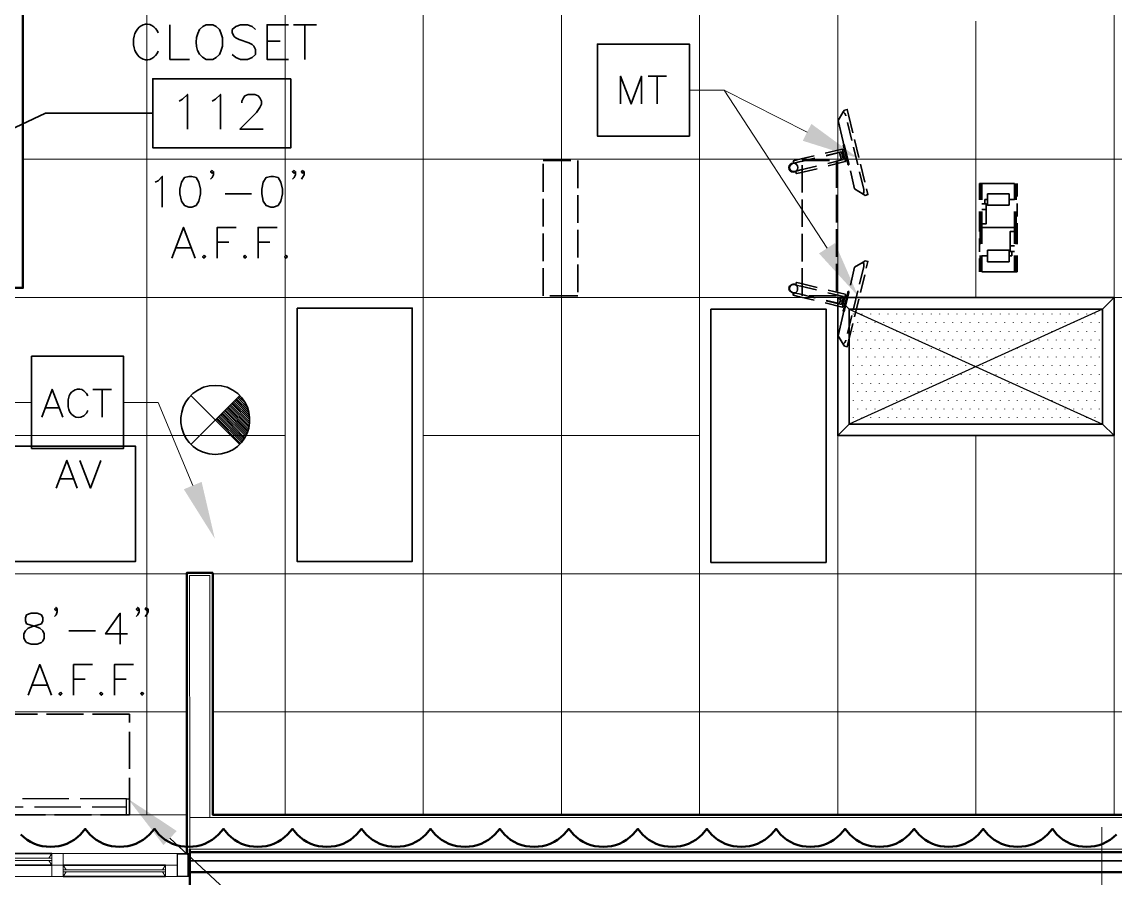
# Model space of a CAD drawing. Header units: inches. Extents: x 5 to 516, y -193 to 129.
# Drawn here: x 347.3 to 363.12, y 36.79 to 49.18 of the extents above; entities that cross this region are included whole.
import ezdxf

# ---------------------------------------------------------------- set-up
doc = ezdxf.new("R2010")
doc.units = ezdxf.units.IN
doc.header["$MEASUREMENT"] = 0
doc.linetypes.add('PDF_IMPORT', pattern=[1, 0.8, -0.2])
doc.layers.add('PDF9_Geometry', color=7, linetype='Continuous')
doc.layers.add('PDF9_Solid Fills', color=7, linetype='Continuous')

msp = doc.modelspace()

# ---------------------------------------------------------------- linework, layer by layer
at = {"layer": 'PDF9_Geometry', "lineweight": 15}
for points in [[(349.1072956, 55.7072301), (349.1072956, 37.7072311)], [(351.1072955, 55.7072301), (351.1072955, 37.7072311)], [(353.1072954, 55.7072301), (353.1072954, 37.7072311)], [(355.1072953, 55.7072301), (355.1072953, 40.4450092)], [(357.1072952, 55.7072301), (357.1072952, 37.7072311)], [(359.1072951, 55.7072301), (359.1072951, 37.7072311)], [(363.1072949, 54.8761122), (363.1072949, 37.7072243)], [(361.107295, 49.1961175), (361.107295, 45.1961178)], [(358.6628507, 47.5872219), (357.4628507, 48.1961107), (356.9606285, 48.1961107)], [(358.9517413, 45.907227), (357.4628525, 48.1961158), (356.9606304, 48.1961158)], [(347.3117409, 47.1961177), (417.2095145, 47.1961177)], [(331.2272963, 45.1961178), (422.6050672, 45.1961178)], [(346.1339614, 44.4672224), (346.9339613, 43.6761113), (347.4361835, 43.6761113)], [(349.7695135, 42.4716713), (349.2672913, 43.6761157), (348.7695135, 43.6761157)], [(351.1072955, 43.1961179), (343.107296, 43.1961179)], [(351.1072955, 43.1516752), (351.1072955, 43.1561197)], [(353.1072954, 43.1961179), (357.1072952, 43.1961179)], [(361.107295, 43.1961179), (361.107295, 37.7072294)], [(343.9339651, 41.196118), (349.6850758, 41.196118)], [(350.0584042, 41.196118), (424.1872882, 41.196118)], [(355.1072953, 40.4450058), (355.1072953, 37.7072283)], [(343.9339651, 39.1961136), (349.6850758, 39.1961136)], [(350.0584042, 39.1961136), (377.565069, 39.1961136)], [(345.7695227, 37.7072266), (349.6850782, 37.7072266)], [(362.9295153, 37.529447), (362.9295153, 31.053892)], [(349.440629, 37.369449), (350.8806289, 36.0316714), (352.8895177, 36.0316714)], [(346.0806324, 36.9783379), (346.0806324, 37.1472268), (345.916188, 37.1472268), (345.916188, 36.8138935), (347.7295212, 36.8138935)], [(347.7295197, 37.0761141), (346.0806309, 37.0761141)], [(347.7295197, 37.0450042), (346.0806309, 37.0450042)], [(347.7295197, 37.1472268), (347.6850753, 37.0761157)], [(347.6850753, 37.0450024), (347.7295197, 36.9783357), (347.8939642, 36.9783357), (347.9384086, 36.9116691)], [(347.9384086, 36.8805601), (347.8939642, 36.8138935), (347.7295197, 36.8138935), (347.7295197, 37.1472268), (347.8939642, 37.1472268)], [(347.893962, 36.8138935), (347.893962, 37.1472268), (349.5428508, 37.1472268)], [(349.707296, 36.8138935), (349.5428515, 36.8138935), (349.5428515, 37.1472268), (349.707296, 37.1472268)], [(349.5472913, 37.1383383), (349.5472913, 36.8183383)], [(349.6984053, 36.8183383), (349.6984053, 37.1383383), (349.5472942, 37.1383383)], [(349.7072938, 37.1472268), (349.7072938, 36.8138935), (349.7117382, 36.8183379), (349.7206271, 36.8183379), (349.729516, 36.8138935)], [(349.729516, 36.8538953), (349.7072938, 37.1027842), (349.729516, 37.1027842)], [(349.7295196, 36.8138935), (349.7295196, 37.1472268), (349.7206307, 37.1383379), (349.7117419, 37.1383379), (349.7072974, 37.1472268)], [(349.7295196, 37.1383383), (349.7206307, 37.1294494), (349.7117419, 37.1294494), (349.7072974, 37.1383383)], [(349.7295196, 37.1294497), (349.7206307, 37.1205608), (349.7117419, 37.1205608), (349.7072974, 37.1294497)], [(349.7295196, 37.1205612), (349.7206307, 37.1161168), (349.7117419, 37.1161168), (349.7072974, 37.1205612)], [(349.7295196, 37.1027842), (349.7072974, 36.8538953)], [(347.893962, 36.9116718), (349.3739619, 36.9116718)], [(347.893962, 36.8805619), (349.3739619, 36.8805619)], [(349.3339576, 36.9116718), (349.3739576, 36.9783385), (349.5428465, 36.9783385)], [(349.5428494, 36.8138935), (349.3739605, 36.8138935), (349.3339605, 36.8805601)], [(349.3739605, 36.9783357), (349.3739605, 36.8138913)], [(349.6984053, 36.8183377), (349.5472942, 36.8183377)], [(349.7072938, 36.8538918), (349.729516, 36.8538918)], [(349.7072938, 36.8361148), (349.7117382, 36.8450037), (349.7206271, 36.8450037), (349.729516, 36.8361148)], [(349.7072938, 36.8272263), (349.7117382, 36.8361152), (349.7206271, 36.8361152), (349.729516, 36.8272263)], [(349.7072938, 36.822782), (349.7117382, 36.8272264), (349.7206271, 36.8272264), (349.729516, 36.822782)]]:
    msp.add_lwpolyline(points, dxfattribs=at)
at = {"layer": 'PDF9_Geometry', "lineweight": 50}
for points in [[(346.6939632, 45.3338945), (347.3117409, 45.3338945), (347.3117409, 50.8761164)], [(350.0584013, 41.2094463), (349.685068, 41.2094463), (349.685068, 37.1472243)], [(365.102846, 37.7072266), (350.0584019, 37.7072266), (350.0584019, 41.2094485)], [(348.1428515, 37.4227829), (348.2139626, 37.5027829), (348.2806293, 37.4227829)], [(349.1428514, 37.4227829), (349.2139625, 37.5027829), (349.2806292, 37.4227829)], [(350.1428513, 37.4227829), (350.2139625, 37.5027829), (350.2806292, 37.4227829)], [(351.1428513, 37.4227829), (351.2139624, 37.5027829), (351.2806297, 37.4227829)], [(352.1428518, 37.4227829), (352.2139623, 37.5027829), (352.2806297, 37.4227829)], [(353.1428518, 37.4227829), (353.2139623, 37.5027829), (353.2806296, 37.4227829)], [(354.1428517, 37.4227829), (354.2139622, 37.5027829), (354.2806296, 37.4227829)], [(355.1428517, 37.4227829), (355.2139622, 37.5027829), (355.2806295, 37.4227829)], [(356.1428516, 37.4227829), (356.2139621, 37.5027829), (356.2806295, 37.4227829)], [(357.1428516, 37.4227829), (357.2139621, 37.5027829), (357.2806294, 37.4227829)], [(358.1428515, 37.4227829), (358.213962, 37.5027829), (358.2806293, 37.4227829)], [(359.1428514, 37.4227829), (359.213962, 37.5027829), (359.2806293, 37.4227829)], [(360.1428514, 37.4227829), (360.2139619, 37.5027829), (360.2806292, 37.4227829)], [(361.1428513, 37.4227829), (361.2139619, 37.5027829), (361.280628, 37.4227829)], [(362.1428513, 37.4227829), (362.2139618, 37.5027829), (362.2806279, 37.4227829)], [(349.7295196, 37.2094465), (349.7295196, 36.5427798), (388.0628509, 36.5427798), (388.0628509, 37.2094465), (388.0628509, 37.165002)], [(349.7295196, 37.1650038), (388.0628509, 37.1650038)], [(349.7295196, 36.8761132), (388.0628509, 36.8761132)]]:
    msp.add_lwpolyline(points, dxfattribs=at)
at = {"layer": 'PDF9_Geometry', "lineweight": 35}
for points in [[(349.440629, 49.1427773), (349.440629, 48.6405552), (349.7250734, 48.6405552)], [(349.9650701, 48.6405552), (350.0584034, 48.6405552), (350.1072923, 48.6672218), (350.1561812, 48.7116663), (350.1784034, 48.7605551), (350.2006257, 48.8316663), (350.2006257, 48.9516662), (350.1784034, 49.0227774), (350.1561812, 49.0716662), (350.1072923, 49.1161107), (350.0584034, 49.1427773), (349.9650701, 49.1427773), (349.9161812, 49.1161107), (349.8672923, 49.0716662)], [(350.6761884, 49.0716691), (350.631744, 49.1161136), (350.5606329, 49.1427802), (350.4628551, 49.1427802), (350.391744, 49.1161136), (350.3428551, 49.0716691), (350.3428551, 49.0227802), (350.3695218, 48.9738914), (350.391744, 48.9516691), (350.4406329, 48.9294469), (350.5828551, 48.880558), (350.631744, 48.8583358), (350.6539662, 48.8316691), (350.6761884, 48.7827803), (350.6761884, 48.7116692), (350.631744, 48.6672247), (350.5606329, 48.640558), (350.4628551, 48.640558), (350.391744, 48.6672247), (350.3428551, 48.7116692)], [(351.1561815, 48.640562), (350.8450704, 48.640562), (350.8450704, 49.1427842), (351.1561815, 49.1427842)], [(351.2272952, 49.1427773), (351.5606285, 49.1427773)], [(351.3917374, 49.1427773), (351.3917374, 48.6405552)], [(350.8450704, 48.9027781), (351.0361815, 48.9027781)], [(355.96063, 47.9961122), (355.96063, 48.3961122), (356.1161856, 47.9961122), (356.2672967, 48.3961122), (356.2672967, 47.9961122)], [(356.3606318, 48.396114), (356.6272985, 48.396114)], [(356.4939597, 48.396114), (356.4939597, 47.996114)], [(349.5739569, 48.0361151), (349.6228457, 48.0627817), (349.6939568, 48.1338929), (349.6939568, 47.6316707)], [(350.0495156, 48.0361151), (350.0984045, 48.0627817), (350.1695156, 48.1338929), (350.1695156, 47.6316707)], [(350.4806227, 48.0138892), (350.4806227, 48.0361115), (350.502845, 48.0850003), (350.5250672, 48.111667), (350.5739561, 48.1338892), (350.6672894, 48.1338892), (350.7161783, 48.111667), (350.742845, 48.0850003), (350.7650672, 48.0361115), (350.7650672, 47.991667), (350.742845, 47.9427781), (350.6939561, 47.871667), (350.4539561, 47.631667), (350.7872894, 47.631667)], [(349.1917412, 47.8627843), (347.6361857, 47.8627843), (345.5472968, 46.8761177)], [(359.2050682, 47.907224), (359.1872904, 47.8805574), (359.1117348, 47.7561129), (359.1872904, 47.4494463), (359.2495126, 47.1872241)], [(359.2228459, 47.8272211), (359.2095126, 47.8583322), (359.1872904, 47.8805545)], [(359.2628488, 47.8361187), (359.245071, 47.9161187), (359.2050711, 47.9072298)], [(359.1695148, 47.3427829), (358.9250703, 47.2850051)], [(359.1739636, 47.3427829), (359.1695191, 47.3427829)], [(359.2139574, 47.1605545), (359.2184019, 47.1605545), (359.2184019, 47.164999), (359.1739574, 47.3427767)], [(359.2050689, 47.3338943), (359.1784022, 47.3250055)], [(359.1917406, 47.4050026), (359.1872962, 47.4005581), (359.1917406, 47.3872248), (359.2539628, 47.129447)], [(359.1961804, 47.4050026), (359.1917359, 47.4050026)], [(359.2050689, 47.3872255), (359.2006244, 47.4005588), (359.2006244, 47.4050033), (359.19618, 47.4050033)], [(359.2672976, 47.1338889), (359.2050754, 47.3872222)], [(358.4628453, 47.1694521), (358.4717341, 47.138341)], [(358.4628496, 47.1694474), (358.467294, 47.1738918), (358.5161829, 47.1872252)], [(358.7650732, 47.245), (358.5161844, 47.1872223)], [(358.5472908, 47.1561148), (358.7739574, 47.2094481)], [(358.7739618, 47.2094459), (358.5828507, 47.1650015)], [(358.938404, 47.2494488), (359.1606262, 47.3027821)], [(359.1606273, 47.1872248), (359.1339607, 47.2938915), (358.9384051, 47.2450026)], [(359.1917406, 47.1916689), (358.965074, 47.1338911)], [(359.1561865, 47.1827803), (359.1606309, 47.1872248)], [(359.1606262, 47.30278), (359.1917374, 47.1916689)], [(359.240623, 47.1872291), (359.2139563, 47.1783402)], [(350.0717415, 47.0138893), (350.0495193, 46.9916671), (350.027297, 47.0138893), (350.0495193, 47.0316671), (350.0717415, 47.0138893), (350.0717415, 46.9694449), (350.0495193, 46.9294449), (350.027297, 46.9072226)], [(351.2584005, 47.0138893), (351.2361783, 46.9916671), (351.213956, 47.0138893), (351.2361783, 47.0316671), (351.2584005, 47.0138893), (351.2584005, 46.9694449), (351.2361783, 46.9294449), (351.213956, 46.9072226)], [(351.3828489, 47.0138893), (351.3606267, 46.9916671), (351.3428489, 47.0138893), (351.3606267, 47.0316671), (351.3828489, 47.0138893), (351.3828489, 46.9694449), (351.3606267, 46.9294449), (351.3428489, 46.9072226)], [(358.4539658, 47.1338889), (358.4272991, 47.1161112), (358.4095213, 47.0894445), (358.4095213, 47.0627778), (358.4228547, 47.0361112), (358.4495213, 47.0183334), (358.4806324, 47.0183334), (358.5206324, 47.0272223)], [(358.4761873, 47.1383377), (358.4717428, 47.1383377), (358.4495206, 47.1338933)], [(358.5472929, 47.1561108), (358.4939596, 47.1427775), (358.4539596, 47.1338886)], [(358.4806223, 47.0138893), (358.4984001, 47.0227782)], [(358.5028481, 47.0227778), (358.4984037, 47.0227778), (358.4984037, 47.0183334)], [(358.4984084, 47.0183381), (358.5072973, 46.9916714)], [(358.5117392, 46.9872277), (358.5606281, 47.000561), (358.809517, 47.0583388)], [(358.5739564, 47.0405639), (358.520623, 47.0272306)], [(358.8006274, 47.0938951), (358.5739607, 47.0405617)], [(358.9695184, 47.0983348), (359.2139628, 47.160557)], [(359.2672889, 47.1161119), (359.2584, 47.1161119), (359.2539556, 47.1294452)], [(359.2672976, 47.1161119), (359.2672976, 47.1338897)], [(359.2895144, 47.0272266), (359.3517366, 46.7650044)], [(349.2272953, 46.8627843), (349.2672953, 46.8850066), (349.3295175, 46.9472288), (349.3295175, 46.5027844)], [(358.5072969, 46.9916725), (358.5072969, 46.9872281), (358.5117414, 46.9872281)], [(350.2406235, 46.6938933), (350.6228457, 46.6938933)], [(359.3517341, 46.7650015), (359.4761785, 46.689446), (359.5028452, 46.6716682), (359.5428452, 46.6850015), (359.5250674, 46.7650015)], [(359.4761825, 46.6894445), (359.4850714, 46.7205556), (359.4850714, 46.7561112)], [(361.1606261, 46.6094478), (361.1606261, 46.8450033)], [(361.1695147, 46.6094478), (361.1695147, 46.8450033)], [(361.6672902, 46.8449982), (361.1917347, 46.8449982)], [(361.1917405, 46.6094478), (361.1917405, 46.8450033)], [(361.6672902, 46.6094478), (361.6672902, 46.8450033)], [(361.6895161, 46.8449982), (361.6895161, 46.6094427)], [(361.191738, 46.2583374), (361.2539602, 46.2583374), (361.2539602, 46.5516707), (361.191738, 46.5516707)], [(361.2361831, 46.5516678), (361.2361831, 46.61389)], [(361.276186, 46.6138966), (361.236186, 46.6138966)], [(361.6672902, 46.6138966), (361.5872902, 46.6138966)], [(361.1606261, 46.2050062), (361.1606261, 46.4405618)], [(361.1695147, 46.2050062), (361.1695147, 46.4405618)], [(361.2539602, 46.4672223), (361.191738, 46.4672223)], [(361.1917405, 45.9694507), (361.1917405, 46.2050062), (361.1917405, 46.4405618)], [(361.6672902, 45.9694507), (361.6672902, 46.2050062), (361.6672902, 46.4405618)], [(361.6895161, 46.4405567), (361.6895161, 46.2050012)], [(349.4672945, 45.7650016), (349.6361834, 46.209446), (349.8050723, 45.7650016)], [(350.1250726, 45.7650016), (350.1250726, 46.209446), (350.4006282, 46.209446)], [(350.7161823, 45.7650016), (350.7161823, 46.209446), (350.9917378, 46.209446)], [(361.1695147, 45.965007), (361.1695147, 46.205007)], [(361.6672928, 46.1516751), (361.6050706, 46.1516751), (361.6050706, 45.8583418), (361.6672928, 45.8583418)], [(361.6895161, 46.2050062), (361.6895161, 45.9650063)], [(361.7028444, 46.2050062), (361.7028444, 45.9650063)], [(349.533963, 45.9116668), (349.7428519, 45.9116668)], [(350.1250726, 45.9961123), (350.2939615, 45.9961123)], [(350.7161823, 45.9961123), (350.8850711, 45.9961123)], [(361.6050706, 45.9427811), (361.6672928, 45.9427811)], [(361.1695147, 45.5650052), (361.1695147, 45.8005607)], [(361.1917405, 45.8005557), (361.1917405, 45.5650001)], [(361.1917405, 45.7961159), (361.2761849, 45.7961159)], [(361.5872935, 45.7961159), (361.6272935, 45.7961159)], [(361.6272964, 45.8583356), (361.6272964, 45.7961134)], [(361.6672902, 45.8005557), (361.6672902, 45.5650001)], [(361.6895161, 45.8005557), (361.6895161, 45.5650001)], [(361.7028444, 45.8005557), (361.7028444, 45.5650001)], [(359.2895144, 45.3738973), (359.3517366, 45.6316751)], [(359.3517341, 45.6316737), (359.4761785, 45.7072292), (359.5028452, 45.725007), (359.5428452, 45.7161181), (359.5250674, 45.6361181)], [(359.4761825, 45.7072307), (359.4850714, 45.6761195), (359.4850714, 45.6450084)], [(361.1917405, 45.5650052), (361.667296, 45.5650052)], [(358.4095145, 45.2938948), (358.4006256, 45.3250059), (358.4095145, 45.356117)], [(358.4539658, 45.267226), (358.4272991, 45.2805593), (358.4095213, 45.307226), (358.4095213, 45.3383371), (358.4228547, 45.3650038), (358.4495213, 45.3827815), (358.4806324, 45.3827815), (358.5206324, 45.3694482)], [(358.5472929, 45.2450041), (358.4939596, 45.2583375), (358.4539596, 45.2672263)], [(358.4806223, 45.3827768), (358.4984001, 45.3783324)], [(358.5028481, 45.3738973), (358.4984037, 45.3783418)], [(358.4984084, 45.3783371), (358.5072973, 45.4094482)], [(358.5072969, 45.4094515), (358.5117414, 45.4094515)], [(358.5117392, 45.4094428), (358.5606281, 45.4005539), (358.809517, 45.3383317)], [(358.5739564, 45.3561112), (358.520623, 45.3694446)], [(358.8006274, 45.3027801), (358.5739607, 45.3561134)], [(358.9695184, 45.2983403), (359.2139628, 45.2405626)], [(359.1917406, 44.9961124), (359.1872962, 44.9961124), (359.1872962, 45.0005568), (359.1917406, 45.0138901), (359.2539628, 45.2672234)], [(359.2539556, 45.26723), (359.2584, 45.2805633), (359.2584, 45.2850077)], [(359.2584, 45.285003), (359.2672889, 45.2805586)], [(359.2672976, 45.2805633), (359.2672976, 45.2627855)], [(358.4717428, 45.2627862), (358.4495206, 45.2627862)], [(358.4628453, 45.2316719), (358.4717341, 45.2583385)], [(358.4628496, 45.2316675), (358.4628496, 45.2272231), (358.467294, 45.2272231), (358.5161829, 45.2138898)], [(358.4717428, 45.2583375), (358.4717428, 45.2627819), (358.4761873, 45.2627819)], [(358.7650732, 45.1561149), (358.5161844, 45.2138927)], [(358.5472908, 45.2450001), (358.7739574, 45.1872224)], [(358.7784015, 45.1872292), (358.582846, 45.2361181)], [(359.1695148, 45.0538923), (358.9250703, 45.1161145)], [(358.938404, 45.1472263), (359.1606262, 45.093893)], [(359.1606273, 45.2094457), (359.1339607, 45.1072235), (358.9428496, 45.1516679)], [(359.1917406, 45.209446), (358.965074, 45.2627794)], [(359.2717374, 45.0272267), (359.1072929, 45.1961156)], [(359.2050682, 44.4894511), (359.1872904, 44.5205622), (359.1117348, 44.6405622), (359.1872904, 44.9516733), (359.2495126, 45.2094511)], [(359.1561865, 45.2183346), (359.1561865, 45.2138901), (359.1606309, 45.2094457)], [(359.1606262, 45.0938952), (359.1917374, 45.2094507)], [(359.2139574, 45.2405604), (359.2184019, 45.236116), (359.1739574, 45.0583382)], [(359.2672976, 45.2627862), (359.2050754, 45.0094529)], [(359.240623, 45.2138948), (359.2139563, 45.2183393)], [(362.9384038, 45.0272267), (363.1072927, 45.1961156)], [(359.1739636, 45.0583411), (359.1739636, 45.0538966), (359.1695191, 45.0538966)], [(359.2050689, 45.0672206), (359.1784022, 45.071665)], [(359.1961804, 44.9961124), (359.1917359, 44.9961124)], [(359.2050689, 45.0094497), (359.2006244, 44.9961163), (359.19618, 44.9961163)], [(359.2228459, 44.5738938), (359.2095126, 44.5427827), (359.1872904, 44.5205604)], [(359.2628488, 44.5605565), (359.245071, 44.4805565), (359.2050711, 44.4894454)], [(347.5828545, 43.4627827), (347.7339656, 43.8627827), (347.8895212, 43.4627827)], [(348.2495212, 43.7694505), (348.2317434, 43.805006), (348.1917434, 43.845006)], [(348.3250691, 43.8627845), (348.5917358, 43.8627845)], [(348.4584061, 43.8627845), (348.4584061, 43.4627845)], [(350.2672916, 43.8938887), (350.1828472, 43.916111), (350.0939583, 43.9205554), (350.0095138, 43.916111), (349.9250694, 43.8938887)], [(347.9828545, 43.7694505), (347.9650767, 43.7116727), (347.9650767, 43.6138949)], [(349.7428479, 43.7738902), (350.4495145, 43.0672236)], [(350.4495174, 43.7738902), (349.7428508, 43.0672236)], [(350.3606322, 43.6850049), (350.5961877, 43.4538938)], [(350.3739604, 43.702782), (350.5917382, 43.4850042)], [(350.3872977, 43.7161103), (350.5872977, 43.5205547)], [(350.4050748, 43.7294476), (350.5784081, 43.5561142)], [(350.4184031, 43.7472246), (350.5606253, 43.600558)], [(350.4317404, 43.7605619), (350.538407, 43.6583397)], [(347.6406254, 43.5961197), (347.8317365, 43.5961197)], [(348.1917434, 43.4805616), (348.2317434, 43.5205616), (348.2495212, 43.5561171)], [(350.1961808, 43.5250024), (350.5384031, 43.1872246)], [(350.2139579, 43.5383397), (350.5472912, 43.2050064)], [(350.2272952, 43.5561168), (350.5561841, 43.2272279)], [(350.2406235, 43.569445), (350.5650679, 43.2450006)], [(350.2584005, 43.5827824), (350.5695116, 43.2672268)], [(350.2717378, 43.5961197), (350.5784045, 43.289453)], [(350.2850752, 43.6138967), (350.5828529, 43.316119)], [(350.3028522, 43.627225), (350.5872966, 43.3383361)], [(350.3161805, 43.6405623), (350.591736, 43.3650068)], [(350.3295178, 43.6583394), (350.5961844, 43.3916727)], [(350.3472948, 43.6716676), (350.5961837, 43.4227787)], [(350.4628457, 43.080558), (350.1072902, 43.4361135)], [(350.476183, 43.098335), (350.1250719, 43.4494461)], [(350.4895203, 43.1161121), (350.1384092, 43.4672232)], [(350.5028486, 43.1294494), (350.1517375, 43.4805605)], [(350.5161859, 43.1472265), (350.1695192, 43.4938931)], [(350.5250744, 43.1650035), (350.1961856, 43.4983368), (350.1828522, 43.5116702)], [(359.2717374, 43.3605601), (359.1072929, 43.1961157)], [(362.9384038, 43.3605601), (363.1072927, 43.1961157)], [(350.0095138, 42.9294444), (350.0939583, 42.9205555), (350.1828472, 42.9294444)], [(347.7917394, 42.4361172), (347.947295, 42.8361172), (348.0984061, 42.4361172)], [(348.1339613, 42.836119), (348.2895168, 42.436119), (348.4406279, 42.836119)], [(347.8495194, 42.5694451), (348.0406305, 42.5694451)], [(347.8095165, 40.6850051), (347.7917387, 40.6627829), (347.7695165, 40.6850051), (347.7917387, 40.7072273), (347.8095165, 40.6850051), (347.8095165, 40.6450051), (347.7917387, 40.6005607), (347.7695165, 40.5783384)], [(348.9961845, 40.6850051), (348.9739623, 40.6627829), (348.9517401, 40.6850051), (348.9739623, 40.7072273), (348.9961845, 40.6850051), (348.9961845, 40.6450051), (348.9739623, 40.6005607), (348.9517401, 40.5783384)], [(349.1250727, 40.6850051), (349.1028505, 40.6627829), (349.0806282, 40.6850051), (349.1028505, 40.7072273), (349.1250727, 40.6850051), (349.1250727, 40.6450051), (349.1028505, 40.6005607), (349.0806282, 40.5783384)], [(348.7206312, 40.1783319), (348.7206312, 40.6227764), (348.5072978, 40.3249986), (348.8272978, 40.3249986)], [(347.9784075, 40.3694488), (348.3606297, 40.3694488)], [(347.3872979, 39.4361174), (347.5561868, 39.8805618), (347.7250757, 39.4361174)], [(348.045076, 39.4361174), (348.045076, 39.8805618), (348.3206315, 39.8805618)], [(348.6361856, 39.4361174), (348.6361856, 39.8805618), (348.9117412, 39.8805618)], [(347.4495176, 39.5827826), (347.6628509, 39.5827826)], [(348.045076, 39.6672281), (348.2139649, 39.6672281)], [(348.6361856, 39.6672281), (348.8050745, 39.6672281)], [(347.7295197, 37.1472268), (346.0806309, 37.1472268)], [(349.7295196, 37.0405599), (388.0628509, 37.0405599)], [(347.7295197, 36.9783357), (346.0806309, 36.9783357)], [(347.893962, 36.9783357), (349.3739619, 36.9783357)], [(347.893962, 36.8138935), (349.3739619, 36.8138935)]]:
    msp.add_lwpolyline(points, dxfattribs=at)
for points in [[(356.96063, 47.529451), (356.96063, 48.8627842), (355.6272967, 48.8627842), (355.6272967, 47.529451)], [(351.1917411, 48.3605599), (349.1917412, 48.3605599), (349.1917412, 47.3605599), (351.1917411, 47.3605599)], [(349.7117426, 46.9472299), (349.6495204, 46.9294521), (349.6050759, 46.8627854), (349.5828537, 46.7605632), (349.5828537, 46.6938965), (349.6050759, 46.5872299), (349.6495204, 46.5250077), (349.7117426, 46.5027854), (349.756187, 46.5027854), (349.8184092, 46.5250077), (349.8584092, 46.5872299), (349.8806315, 46.6938965), (349.8806315, 46.7605632), (349.8584092, 46.8627854), (349.8184092, 46.9294521), (349.756187, 46.9472299)], [(350.8984106, 46.9472299), (350.831744, 46.9294521), (350.791744, 46.8627854), (350.7695217, 46.7605632), (350.7695217, 46.6938965), (350.791744, 46.5872299), (350.831744, 46.5250077), (350.8984106, 46.5027854), (350.9384106, 46.5027854), (351.0050773, 46.5250077), (351.0450773, 46.5872299), (351.0672995, 46.6938965), (351.0672995, 46.7605632), (351.0450773, 46.8627854), (351.0050773, 46.9294521), (350.9384106, 46.9472299)], [(361.5872971, 46.5294489), (361.276186, 46.5294489), (361.276186, 46.6938933), (361.5872971, 46.6938933)], [(349.9339648, 45.8050045), (349.9117426, 45.7827822), (349.9339648, 45.7650045), (349.956187, 45.7827822)], [(350.5250744, 45.8050045), (350.5072966, 45.7827822), (350.5250744, 45.7650045), (350.5472966, 45.7827822)], [(351.1206328, 45.8050045), (351.0984106, 45.7827822), (351.1206328, 45.7650045), (351.1384106, 45.7827822)], [(361.2761824, 45.8805593), (361.5872935, 45.8805593), (361.5872935, 45.7116704), (361.2761824, 45.7116704)], [(359.1072951, 45.1961178), (359.1072951, 43.1961179), (363.1072949, 43.1961179), (363.1072949, 45.1961178)], [(351.2806263, 45.040564), (351.2806263, 41.3738976), (352.9472929, 41.3738976), (352.9472929, 45.040564)], [(357.2717375, 45.0272267), (357.2717375, 41.3605603), (358.938404, 41.3605603), (358.938404, 45.0272267)], [(359.2717374, 45.0272267), (359.2717374, 43.3605601), (362.9384038, 43.3605601), (362.9384038, 45.0272267)], [(347.4361803, 43.0094498), (347.4361803, 44.342783), (348.7695135, 44.342783), (348.7695135, 43.0094498)], [(345.2761779, 43.0405641), (345.2761779, 41.3738976), (348.9428443, 41.3738976), (348.9428443, 43.0405641)], [(347.4317405, 40.6227764), (347.3650739, 40.6005541), (347.3472961, 40.5561097), (347.3472961, 40.5161097), (347.3650739, 40.4716653), (347.4095183, 40.4538875), (347.4939628, 40.4316653), (347.556185, 40.409443), (347.6006294, 40.369443), (347.6184072, 40.3249986), (347.6184072, 40.2627764), (347.6006294, 40.2183319), (347.5784072, 40.2005542), (347.516185, 40.1783319), (347.4317405, 40.1783319), (347.3650739, 40.2005542), (347.3472961, 40.2183319), (347.3250739, 40.2627764), (347.3250739, 40.3249986), (347.3472961, 40.369443), (347.3872961, 40.409443), (347.4495183, 40.4316653), (347.5339628, 40.4538875), (347.5784072, 40.4716653), (347.6006294, 40.5161097), (347.6006294, 40.5561097), (347.5784072, 40.6005541), (347.516185, 40.6227764)], [(347.8539591, 39.48056), (347.8317369, 39.4583378), (347.8539591, 39.4361156), (347.8761813, 39.4583378)], [(348.4450687, 39.48056), (348.4228465, 39.4583378), (348.4450687, 39.4361156), (348.467291, 39.4583378)], [(349.0361784, 39.48056), (349.0184006, 39.4583378), (349.0361784, 39.4361156), (349.0584006, 39.4583378)]]:
    msp.add_lwpolyline(points, close=True, dxfattribs=at)
at = {"layer": 'PDF9_Geometry', "linetype": 'PDF_IMPORT', "lineweight": 35, "ltscale": 0.333126}
for points in [[(359.485071, 46.756113), (359.2228528, 47.8272298)], [(359.2628488, 47.8361187), (359.5250761, 46.7650019)], [(359.485071, 45.6450019), (359.2228528, 44.5738898)]]:
    msp.add_lwpolyline(points, dxfattribs=at)
at = {"layer": 'PDF9_Geometry', "linetype": 'PDF_IMPORT', "lineweight": 35, "ltscale": 0.502222}
msp.add_lwpolyline([(355.3428527, 45.2183411), (354.8406305, 45.2183411), (354.8406305, 47.1783316), (355.3428527, 47.1783316), (355.3428548, 45.2227808)], dxfattribs=at)
at = {"layer": 'PDF9_Geometry', "linetype": 'PDF_IMPORT', "lineweight": 35, "ltscale": 0.497778}
msp.add_lwpolyline([(359.0895112, 45.2183411), (358.5917334, 45.2183411), (358.5917334, 47.1783316), (359.0895112, 47.1783316), (359.089518, 45.2227808)], dxfattribs=at)
at = {"layer": 'PDF9_Geometry', "linetype": 'PDF_IMPORT', "lineweight": 35, "ltscale": 0.235556}
msp.add_lwpolyline([(361.1606261, 46.8449982), (361.7028519, 46.8449982), (361.7028444, 46.2050012), (361.689511, 46.2050012)], dxfattribs=at)
at = {"layer": 'PDF9_Geometry', "linetype": 'PDF_IMPORT', "lineweight": 35, "ltscale": 0.24}
msp.add_lwpolyline([(361.7028444, 45.5650052), (361.1606276, 45.5650052), (361.1606261, 46.205007), (361.169515, 46.205007)], dxfattribs=at)
at = {"layer": 'PDF9_Geometry', "linetype": 'PDF_IMPORT', "lineweight": 35, "ltscale": 0.186667}
msp.add_lwpolyline([(361.1606261, 46.2050062), (361.7028519, 46.2050062), (361.1606276, 46.2050062)], dxfattribs=at)
at = {"layer": 'PDF9_Geometry', "linetype": 'PDF_IMPORT', "lineweight": 35, "ltscale": 0.328799}
msp.add_lwpolyline([(359.2628488, 44.5605565), (359.5250761, 45.636113)], dxfattribs=at)
at = {"layer": 'PDF9_Geometry', "color": 253, "lineweight": 30, "true_color": 0xb3b3b3}
for points in [[(359.2717374, 45.0272267), (362.9384038, 43.3605601)], [(362.9384038, 45.0272267), (359.2717374, 43.3605601)], [(359.333957, 44.9516697), (359.333957, 44.9561142)], [(359.4628452, 44.9516697), (359.4628452, 44.9561142)], [(359.5872936, 44.9516697), (359.5872936, 44.9561142)], [(359.711742, 44.9516697), (359.711742, 44.9561142)], [(359.8361814, 44.9516697), (359.8361814, 44.9561142)], [(359.9606298, 44.9516697), (359.9606298, 44.9561142)], [(360.0850692, 44.9516697), (360.0850692, 44.9561142)], [(360.2095176, 44.9516697), (360.2095176, 44.9561142)], [(360.333957, 44.9516697), (360.333957, 44.9561142)], [(360.4628451, 44.9516697), (360.4628451, 44.9561142)], [(360.5872936, 44.9516697), (360.5872936, 44.9561142)], [(360.711742, 44.9516697), (360.711742, 44.9561142)], [(360.8361813, 44.9516697), (360.8361813, 44.9561142)], [(360.9606298, 44.9516697), (360.9606298, 44.9561142)], [(361.0850691, 44.9516697), (361.0850691, 44.9561142)], [(361.2095176, 44.9516697), (361.2095176, 44.9561142)], [(361.3339569, 44.9516697), (361.3339569, 44.9561142)], [(361.4628451, 44.9516697), (361.4628451, 44.9561142)], [(361.5872935, 44.9516697), (361.5872935, 44.9561142)], [(361.7117419, 44.9516697), (361.7117419, 44.9561142)], [(361.8361813, 44.9516697), (361.8361813, 44.9561142)], [(361.9606297, 44.9516697), (361.9606297, 44.9561142)], [(362.0850691, 44.9516697), (362.0850691, 44.9561142)], [(362.2095175, 44.9516697), (362.2095175, 44.9561142)], [(362.3339569, 44.9516697), (362.3339569, 44.9561142)], [(362.462845, 44.9516697), (362.462845, 44.9561142)], [(362.5872934, 44.9516697), (362.5872934, 44.9561142)], [(362.7117419, 44.9516697), (362.7117419, 44.9561142)], [(362.8361812, 44.9516697), (362.8361812, 44.9561142)], [(359.2717374, 44.8272213), (359.2717374, 44.8316657)], [(359.3961858, 44.8272213), (359.3961858, 44.8316657)], [(359.5250739, 44.8272213), (359.5250739, 44.8316657)], [(359.6495133, 44.8272213), (359.6495133, 44.8316657)], [(359.7739617, 44.8272213), (359.7739617, 44.8316657)], [(359.8984101, 44.8272213), (359.8984101, 44.8316657)], [(360.0228495, 44.8272213), (360.0228495, 44.8316657)], [(360.1472889, 44.8272213), (360.1472889, 44.8316657)], [(360.2717373, 44.8272213), (360.2717373, 44.8316657)], [(360.3961857, 44.8272213), (360.3961857, 44.8316657)], [(360.5250739, 44.8272213), (360.5250739, 44.8316657)], [(360.6495132, 44.8272213), (360.6495132, 44.8316657)], [(360.7739617, 44.8272213), (360.7739617, 44.8316657)], [(360.8984101, 44.8272213), (360.8984101, 44.8316657)], [(361.0228495, 44.8272213), (361.0228495, 44.8316657)], [(361.1472888, 44.8272213), (361.1472888, 44.8316657)], [(361.2717372, 44.8272213), (361.2717372, 44.8316657)], [(361.4006254, 44.8272213), (361.4006254, 44.8316657)], [(361.5250738, 44.8272213), (361.5250738, 44.8316657)], [(361.6495132, 44.8272213), (361.6495132, 44.8316657)], [(361.7739616, 44.8272213), (361.7739616, 44.8316657)], [(361.89841, 44.8272213), (361.89841, 44.8316657)], [(362.0228494, 44.8272213), (362.0228494, 44.8316657)], [(362.1472888, 44.8272213), (362.1472888, 44.8316657)], [(362.2717372, 44.8272213), (362.2717372, 44.8316657)], [(362.4006253, 44.8272213), (362.4006253, 44.8316657)], [(362.5250738, 44.8272213), (362.5250738, 44.8316657)], [(362.6495131, 44.8272213), (362.6495131, 44.8316657)], [(362.7739616, 44.8272213), (362.7739616, 44.8316657)], [(362.89841, 44.8272213), (362.89841, 44.8316657)], [(359.333957, 44.7027819), (359.333957, 44.7072264)], [(359.4628452, 44.7027819), (359.4628452, 44.7072264)], [(359.5872936, 44.7027819), (359.5872936, 44.7072264)], [(359.711742, 44.7027819), (359.711742, 44.7072264)], [(359.8361814, 44.7027819), (359.8361814, 44.7072264)], [(359.9606298, 44.7027819), (359.9606298, 44.7072264)], [(360.0850692, 44.7027819), (360.0850692, 44.7072264)], [(360.2095176, 44.7027819), (360.2095176, 44.7072264)], [(360.333957, 44.7027819), (360.333957, 44.7072264)], [(360.4628451, 44.7027819), (360.4628451, 44.7072264)], [(360.5872936, 44.7027819), (360.5872936, 44.7072264)], [(360.711742, 44.7027819), (360.711742, 44.7072264)], [(360.8361813, 44.7027819), (360.8361813, 44.7072264)], [(360.9606298, 44.7027819), (360.9606298, 44.7072264)], [(361.0850691, 44.7027819), (361.0850691, 44.7072264)], [(361.2095176, 44.7027819), (361.2095176, 44.7072264)], [(361.3339569, 44.7027819), (361.3339569, 44.7072264)], [(361.4628451, 44.7027819), (361.4628451, 44.7072264)], [(361.5872935, 44.7027819), (361.5872935, 44.7072264)], [(361.7117419, 44.7027819), (361.7117419, 44.7072264)], [(361.8361813, 44.7027819), (361.8361813, 44.7072264)], [(361.9606297, 44.7027819), (361.9606297, 44.7072264)], [(362.0850691, 44.7027819), (362.0850691, 44.7072264)], [(362.2095175, 44.7027819), (362.2095175, 44.7072264)], [(362.3339569, 44.7027819), (362.3339569, 44.7072264)], [(362.462845, 44.7027819), (362.462845, 44.7072264)], [(362.5872934, 44.7027819), (362.5872934, 44.7072264)], [(362.7117419, 44.7027819), (362.7117419, 44.7072264)], [(362.8361812, 44.7027819), (362.8361812, 44.7072264)], [(359.2717374, 44.5783335), (359.2717374, 44.582778)], [(359.3961858, 44.5783335), (359.3961858, 44.582778)], [(359.5250739, 44.5783335), (359.5250739, 44.582778)], [(359.6495133, 44.5783335), (359.6495133, 44.582778)], [(359.7739617, 44.5783335), (359.7739617, 44.582778)], [(359.8984101, 44.5783335), (359.8984101, 44.582778)], [(360.0228495, 44.5783335), (360.0228495, 44.582778)], [(360.1472889, 44.5783335), (360.1472889, 44.582778)], [(360.2717373, 44.5783335), (360.2717373, 44.582778)], [(360.3961857, 44.5783335), (360.3961857, 44.582778)], [(360.5250739, 44.5783335), (360.5250739, 44.582778)], [(360.6495132, 44.5783335), (360.6495132, 44.582778)], [(360.7739617, 44.5783335), (360.7739617, 44.582778)], [(360.8984101, 44.5783335), (360.8984101, 44.582778)], [(361.0228495, 44.5783335), (361.0228495, 44.582778)], [(361.1472888, 44.5783335), (361.1472888, 44.582778)], [(361.2717372, 44.5783335), (361.2717372, 44.582778)], [(361.4006254, 44.5783335), (361.4006254, 44.582778)], [(361.5250738, 44.5783335), (361.5250738, 44.582778)], [(361.6495132, 44.5783335), (361.6495132, 44.582778)], [(361.7739616, 44.5783335), (361.7739616, 44.582778)], [(361.89841, 44.5783335), (361.89841, 44.582778)], [(362.0228494, 44.5783335), (362.0228494, 44.582778)], [(362.1472888, 44.5783335), (362.1472888, 44.582778)], [(362.2717372, 44.5783335), (362.2717372, 44.582778)], [(362.4006253, 44.5783335), (362.4006253, 44.582778)], [(362.5250738, 44.5783335), (362.5250738, 44.582778)], [(362.6495131, 44.5783335), (362.6495131, 44.582778)], [(362.7739616, 44.5783335), (362.7739616, 44.582778)], [(362.89841, 44.5783335), (362.89841, 44.582778)], [(359.2717374, 44.3294457), (359.2717374, 44.3338902)], [(359.333957, 44.4538941), (359.333957, 44.4583386)], [(359.3961858, 44.3294457), (359.3961858, 44.3338902)], [(359.4628452, 44.4538941), (359.4628452, 44.4583386)], [(359.5250739, 44.3294457), (359.5250739, 44.3338902)], [(359.5872936, 44.4538941), (359.5872936, 44.4583386)], [(359.6495133, 44.3294457), (359.6495133, 44.3338902)], [(359.711742, 44.4538941), (359.711742, 44.4583386)], [(359.7739617, 44.3294457), (359.7739617, 44.3338902)], [(359.8361814, 44.4538941), (359.8361814, 44.4583386)], [(359.8984101, 44.3294457), (359.8984101, 44.3338902)], [(359.9606298, 44.4538941), (359.9606298, 44.4583386)], [(360.0228495, 44.3294457), (360.0228495, 44.3338902)], [(360.0850692, 44.4538941), (360.0850692, 44.4583386)], [(360.1472889, 44.3294457), (360.1472889, 44.3338902)], [(360.2095176, 44.4538941), (360.2095176, 44.4583386)], [(360.2717373, 44.3294457), (360.2717373, 44.3338902)], [(360.333957, 44.4538941), (360.333957, 44.4583386)], [(360.3961857, 44.3294457), (360.3961857, 44.3338902)], [(360.4628451, 44.4538941), (360.4628451, 44.4583386)], [(360.5250739, 44.3294457), (360.5250739, 44.3338902)], [(360.5872936, 44.4538941), (360.5872936, 44.4583386)], [(360.6495132, 44.3294457), (360.6495132, 44.3338902)], [(360.711742, 44.4538941), (360.711742, 44.4583386)], [(360.7739617, 44.3294457), (360.7739617, 44.3338902)], [(360.8361813, 44.4538941), (360.8361813, 44.4583386)], [(360.8984101, 44.3294457), (360.8984101, 44.3338902)], [(360.9606298, 44.4538941), (360.9606298, 44.4583386)], [(361.0228495, 44.3294457), (361.0228495, 44.3338902)], [(361.0850691, 44.4538941), (361.0850691, 44.4583386)], [(361.1472888, 44.3294457), (361.1472888, 44.3338902)], [(361.2095176, 44.4538941), (361.2095176, 44.4583386)], [(361.2717372, 44.3294457), (361.2717372, 44.3338902)], [(361.3339569, 44.4538941), (361.3339569, 44.4583386)], [(361.4006254, 44.3294457), (361.4006254, 44.3338902)], [(361.4628451, 44.4538941), (361.4628451, 44.4583386)], [(361.5250738, 44.3294457), (361.5250738, 44.3338902)], [(361.5872935, 44.4538941), (361.5872935, 44.4583386)], [(361.6495132, 44.3294457), (361.6495132, 44.3338902)], [(361.7117419, 44.4538941), (361.7117419, 44.4583386)], [(361.7739616, 44.3294457), (361.7739616, 44.3338902)], [(361.8361813, 44.4538941), (361.8361813, 44.4583386)], [(361.89841, 44.3294457), (361.89841, 44.3338902)], [(361.9606297, 44.4538941), (361.9606297, 44.4583386)], [(362.0228494, 44.3294457), (362.0228494, 44.3338902)], [(362.0850691, 44.4538941), (362.0850691, 44.4583386)], [(362.1472888, 44.3294457), (362.1472888, 44.3338902)], [(362.2095175, 44.4538941), (362.2095175, 44.4583386)], [(362.2717372, 44.3294457), (362.2717372, 44.3338902)], [(362.3339569, 44.4538941), (362.3339569, 44.4583386)], [(362.4006253, 44.3294457), (362.4006253, 44.3338902)], [(362.462845, 44.4538941), (362.462845, 44.4583386)], [(362.5250738, 44.3294457), (362.5250738, 44.3338902)], [(362.5872934, 44.4538941), (362.5872934, 44.4583386)], [(362.6495131, 44.3294457), (362.6495131, 44.3338902)], [(362.7117419, 44.4538941), (362.7117419, 44.4583386)], [(362.7739616, 44.3294457), (362.7739616, 44.3338902)], [(362.8361812, 44.4538941), (362.8361812, 44.4583386)], [(362.89841, 44.3294457), (362.89841, 44.3338902)], [(359.333957, 44.2050063), (359.333957, 44.2094508)], [(359.4628452, 44.2050063), (359.4628452, 44.2094508)], [(359.5872936, 44.2050063), (359.5872936, 44.2094508)], [(359.711742, 44.2050063), (359.711742, 44.2094508)], [(359.8361814, 44.2050063), (359.8361814, 44.2094508)], [(359.9606298, 44.2050063), (359.9606298, 44.2094508)], [(360.0850692, 44.2050063), (360.0850692, 44.2094508)], [(360.2095176, 44.2050063), (360.2095176, 44.2094508)], [(360.333957, 44.2050063), (360.333957, 44.2094508)], [(360.4628451, 44.2050063), (360.4628451, 44.2094508)], [(360.5872936, 44.2050063), (360.5872936, 44.2094508)], [(360.711742, 44.2050063), (360.711742, 44.2094508)], [(360.8361813, 44.2050063), (360.8361813, 44.2094508)], [(360.9606298, 44.2050063), (360.9606298, 44.2094508)], [(361.0850691, 44.2050063), (361.0850691, 44.2094508)], [(361.2095176, 44.2050063), (361.2095176, 44.2094508)], [(361.3339569, 44.2050063), (361.3339569, 44.2094508)], [(361.4628451, 44.2050063), (361.4628451, 44.2094508)], [(361.5872935, 44.2050063), (361.5872935, 44.2094508)], [(361.7117419, 44.2050063), (361.7117419, 44.2094508)], [(361.8361813, 44.2050063), (361.8361813, 44.2094508)], [(361.9606297, 44.2050063), (361.9606297, 44.2094508)], [(362.0850691, 44.2050063), (362.0850691, 44.2094508)], [(362.2095175, 44.2050063), (362.2095175, 44.2094508)], [(362.3339569, 44.2050063), (362.3339569, 44.2094508)], [(362.462845, 44.2050063), (362.462845, 44.2094508)], [(362.5872934, 44.2050063), (362.5872934, 44.2094508)], [(362.7117419, 44.2050063), (362.7117419, 44.2094508)], [(362.8361812, 44.2050063), (362.8361812, 44.2094508)], [(359.2717374, 44.0805579), (359.2717374, 44.0850024)], [(359.3961858, 44.0805579), (359.3961858, 44.0850024)], [(359.5250739, 44.0805579), (359.5250739, 44.0850024)], [(359.6495133, 44.0805579), (359.6495133, 44.0850024)], [(359.7739617, 44.0805579), (359.7739617, 44.0850024)], [(359.8984101, 44.0805579), (359.8984101, 44.0850024)], [(360.0228495, 44.0805579), (360.0228495, 44.0850024)], [(360.1472889, 44.0805579), (360.1472889, 44.0850024)], [(360.2717373, 44.0805579), (360.2717373, 44.0850024)], [(360.3961857, 44.0805579), (360.3961857, 44.0850024)], [(360.5250739, 44.0805579), (360.5250739, 44.0850024)], [(360.6495132, 44.0805579), (360.6495132, 44.0850024)], [(360.7739617, 44.0805579), (360.7739617, 44.0850024)], [(360.8984101, 44.0805579), (360.8984101, 44.0850024)], [(361.0228495, 44.0805579), (361.0228495, 44.0850024)], [(361.1472888, 44.0805579), (361.1472888, 44.0850024)], [(361.2717372, 44.0805579), (361.2717372, 44.0850024)], [(361.4006254, 44.0805579), (361.4006254, 44.0850024)], [(361.5250738, 44.0805579), (361.5250738, 44.0850024)], [(361.6495132, 44.0805579), (361.6495132, 44.0850024)], [(361.7739616, 44.0805579), (361.7739616, 44.0850024)], [(361.89841, 44.0805579), (361.89841, 44.0850024)], [(362.0228494, 44.0805579), (362.0228494, 44.0850024)], [(362.1472888, 44.0805579), (362.1472888, 44.0850024)], [(362.2717372, 44.0805579), (362.2717372, 44.0850024)], [(362.4006253, 44.0805579), (362.4006253, 44.0850024)], [(362.5250738, 44.0805579), (362.5250738, 44.0850024)], [(362.6495131, 44.0805579), (362.6495131, 44.0850024)], [(362.7739616, 44.0805579), (362.7739616, 44.0850024)], [(362.89841, 44.0805579), (362.89841, 44.0850024)], [(359.333957, 43.9516698), (359.333957, 43.9561142)], [(359.4628452, 43.9516698), (359.4628452, 43.9561142)], [(359.5872936, 43.9516698), (359.5872936, 43.9561142)], [(359.711742, 43.9516698), (359.711742, 43.9561142)], [(359.8361814, 43.9516698), (359.8361814, 43.9561142)], [(359.9606298, 43.9516698), (359.9606298, 43.9561142)], [(360.0850692, 43.9516698), (360.0850692, 43.9561142)], [(360.2095176, 43.9516698), (360.2095176, 43.9561142)], [(360.333957, 43.9516698), (360.333957, 43.9561142)], [(360.4628451, 43.9516698), (360.4628451, 43.9561142)], [(360.5872936, 43.9516698), (360.5872936, 43.9561142)], [(360.711742, 43.9516698), (360.711742, 43.9561142)], [(360.8361813, 43.9516698), (360.8361813, 43.9561142)], [(360.9606298, 43.9516698), (360.9606298, 43.9561142)], [(361.0850691, 43.9516698), (361.0850691, 43.9561142)], [(361.2095176, 43.9516698), (361.2095176, 43.9561142)], [(361.3339569, 43.9516698), (361.3339569, 43.9561142)], [(361.4628451, 43.9516698), (361.4628451, 43.9561142)], [(361.5872935, 43.9516698), (361.5872935, 43.9561142)], [(361.7117419, 43.9516698), (361.7117419, 43.9561142)], [(361.8361813, 43.9516698), (361.8361813, 43.9561142)], [(361.9606297, 43.9516698), (361.9606297, 43.9561142)], [(362.0850691, 43.9516698), (362.0850691, 43.9561142)], [(362.2095175, 43.9516698), (362.2095175, 43.9561142)], [(362.3339569, 43.9516698), (362.3339569, 43.9561142)], [(362.462845, 43.9516698), (362.462845, 43.9561142)], [(362.5872934, 43.9516698), (362.5872934, 43.9561142)], [(362.7117419, 43.9516698), (362.7117419, 43.9561142)], [(362.8361812, 43.9516698), (362.8361812, 43.9561142)], [(359.2717374, 43.8272214), (359.2717374, 43.8316658)], [(359.333957, 43.702782), (359.333957, 43.7072264)], [(359.3961858, 43.8272214), (359.3961858, 43.8316658)], [(359.4628452, 43.702782), (359.4628452, 43.7072264)], [(359.5250739, 43.8272214), (359.5250739, 43.8316658)], [(359.5872936, 43.702782), (359.5872936, 43.7072264)], [(359.6495133, 43.8272214), (359.6495133, 43.8316658)], [(359.711742, 43.702782), (359.711742, 43.7072264)], [(359.7739617, 43.8272214), (359.7739617, 43.8316658)], [(359.8361814, 43.702782), (359.8361814, 43.7072264)], [(359.8984101, 43.8272214), (359.8984101, 43.8316658)], [(359.9606298, 43.702782), (359.9606298, 43.7072264)], [(360.0228495, 43.8272214), (360.0228495, 43.8316658)], [(360.0850692, 43.702782), (360.0850692, 43.7072264)], [(360.1472889, 43.8272214), (360.1472889, 43.8316658)], [(360.2095176, 43.702782), (360.2095176, 43.7072264)], [(360.2717373, 43.8272214), (360.2717373, 43.8316658)], [(360.333957, 43.702782), (360.333957, 43.7072264)], [(360.3961857, 43.8272214), (360.3961857, 43.8316658)], [(360.4628451, 43.702782), (360.4628451, 43.7072264)], [(360.5250739, 43.8272214), (360.5250739, 43.8316658)], [(360.5872936, 43.702782), (360.5872936, 43.7072264)], [(360.6495132, 43.8272214), (360.6495132, 43.8316658)], [(360.711742, 43.702782), (360.711742, 43.7072264)], [(360.7739617, 43.8272214), (360.7739617, 43.8316658)], [(360.8361813, 43.702782), (360.8361813, 43.7072264)], [(360.8984101, 43.8272214), (360.8984101, 43.8316658)], [(360.9606298, 43.702782), (360.9606298, 43.7072264)], [(361.0228495, 43.8272214), (361.0228495, 43.8316658)], [(361.0850691, 43.702782), (361.0850691, 43.7072264)], [(361.1472888, 43.8272214), (361.1472888, 43.8316658)], [(361.2095176, 43.702782), (361.2095176, 43.7072264)], [(361.2717372, 43.8272214), (361.2717372, 43.8316658)], [(361.3339569, 43.702782), (361.3339569, 43.7072264)], [(361.4006254, 43.8272214), (361.4006254, 43.8316658)], [(361.4628451, 43.702782), (361.4628451, 43.7072264)], [(361.5250738, 43.8272214), (361.5250738, 43.8316658)], [(361.5872935, 43.702782), (361.5872935, 43.7072264)], [(361.6495132, 43.8272214), (361.6495132, 43.8316658)], [(361.7117419, 43.702782), (361.7117419, 43.7072264)], [(361.7739616, 43.8272214), (361.7739616, 43.8316658)], [(361.8361813, 43.702782), (361.8361813, 43.7072264)], [(361.89841, 43.8272214), (361.89841, 43.8316658)], [(361.9606297, 43.702782), (361.9606297, 43.7072264)], [(362.0228494, 43.8272214), (362.0228494, 43.8316658)], [(362.0850691, 43.702782), (362.0850691, 43.7072264)], [(362.1472888, 43.8272214), (362.1472888, 43.8316658)], [(362.2095175, 43.702782), (362.2095175, 43.7072264)], [(362.2717372, 43.8272214), (362.2717372, 43.8316658)], [(362.3339569, 43.702782), (362.3339569, 43.7072264)], [(362.4006253, 43.8272214), (362.4006253, 43.8316658)], [(362.462845, 43.702782), (362.462845, 43.7072264)], [(362.5250738, 43.8272214), (362.5250738, 43.8316658)], [(362.5872934, 43.702782), (362.5872934, 43.7072264)], [(362.6495131, 43.8272214), (362.6495131, 43.8316658)], [(362.7117419, 43.702782), (362.7117419, 43.7072264)], [(362.7739616, 43.8272214), (362.7739616, 43.8316658)], [(362.8361812, 43.702782), (362.8361812, 43.7072264)], [(362.89841, 43.8272214), (362.89841, 43.8316658)], [(359.2717374, 43.5783336), (359.2717374, 43.582778)], [(359.3961858, 43.5783336), (359.3961858, 43.582778)], [(359.5250739, 43.5783336), (359.5250739, 43.582778)], [(359.6495133, 43.5783336), (359.6495133, 43.582778)], [(359.7739617, 43.5783336), (359.7739617, 43.582778)], [(359.8984101, 43.5783336), (359.8984101, 43.582778)], [(360.0228495, 43.5783336), (360.0228495, 43.582778)], [(360.1472889, 43.5783336), (360.1472889, 43.582778)], [(360.2717373, 43.5783336), (360.2717373, 43.582778)], [(360.3961857, 43.5783336), (360.3961857, 43.582778)], [(360.5250739, 43.5783336), (360.5250739, 43.582778)], [(360.6495132, 43.5783336), (360.6495132, 43.582778)], [(360.7739617, 43.5783336), (360.7739617, 43.582778)], [(360.8984101, 43.5783336), (360.8984101, 43.582778)], [(361.0228495, 43.5783336), (361.0228495, 43.582778)], [(361.1472888, 43.5783336), (361.1472888, 43.582778)], [(361.2717372, 43.5783336), (361.2717372, 43.582778)], [(361.4006254, 43.5783336), (361.4006254, 43.582778)], [(361.5250738, 43.5783336), (361.5250738, 43.582778)], [(361.6495132, 43.5783336), (361.6495132, 43.582778)], [(361.7739616, 43.5783336), (361.7739616, 43.582778)], [(361.89841, 43.5783336), (361.89841, 43.582778)], [(362.0228494, 43.5783336), (362.0228494, 43.582778)], [(362.1472888, 43.5783336), (362.1472888, 43.582778)], [(362.2717372, 43.5783336), (362.2717372, 43.582778)], [(362.4006253, 43.5783336), (362.4006253, 43.582778)], [(362.5250738, 43.5783336), (362.5250738, 43.582778)], [(362.6495131, 43.5783336), (362.6495131, 43.582778)], [(362.7739616, 43.5783336), (362.7739616, 43.582778)], [(362.89841, 43.5783336), (362.89841, 43.582778)], [(359.333957, 43.4538942), (359.333957, 43.4583386)], [(359.4628452, 43.4538942), (359.4628452, 43.4583386)], [(359.5872936, 43.4538942), (359.5872936, 43.4583386)], [(359.711742, 43.4538942), (359.711742, 43.4583386)], [(359.8361814, 43.4538942), (359.8361814, 43.4583386)], [(359.9606298, 43.4538942), (359.9606298, 43.4583386)], [(360.0850692, 43.4538942), (360.0850692, 43.4583386)], [(360.2095176, 43.4538942), (360.2095176, 43.4583386)], [(360.333957, 43.4538942), (360.333957, 43.4583386)], [(360.4628451, 43.4538942), (360.4628451, 43.4583386)], [(360.5872936, 43.4538942), (360.5872936, 43.4583386)], [(360.711742, 43.4538942), (360.711742, 43.4583386)], [(360.8361813, 43.4538942), (360.8361813, 43.4583386)], [(360.9606298, 43.4538942), (360.9606298, 43.4583386)], [(361.0850691, 43.4538942), (361.0850691, 43.4583386)], [(361.2095176, 43.4538942), (361.2095176, 43.4583386)], [(361.3339569, 43.4538942), (361.3339569, 43.4583386)], [(361.4628451, 43.4538942), (361.4628451, 43.4583386)], [(361.5872935, 43.4538942), (361.5872935, 43.4583386)], [(361.7117419, 43.4538942), (361.7117419, 43.4583386)], [(361.8361813, 43.4538942), (361.8361813, 43.4583386)], [(361.9606297, 43.4538942), (361.9606297, 43.4583386)], [(362.0850691, 43.4538942), (362.0850691, 43.4583386)], [(362.2095175, 43.4538942), (362.2095175, 43.4583386)], [(362.3339569, 43.4538942), (362.3339569, 43.4583386)], [(362.462845, 43.4538942), (362.462845, 43.4583386)], [(362.5872934, 43.4538942), (362.5872934, 43.4583386)], [(362.7117419, 43.4538942), (362.7117419, 43.4583386)], [(362.8361812, 43.4538942), (362.8361812, 43.4583386)]]:
    msp.add_lwpolyline(points, dxfattribs=at)
at = {"layer": 'PDF9_Geometry', "lineweight": 15}
msp.add_lwpolyline([(363.1072949, 43.1961179), (359.1072951, 43.1961179)], close=True, dxfattribs=at)
at = {"layer": 'PDF9_Geometry', "lineweight": 9}
msp.add_lwpolyline([(350.0184013, 37.6672282), (350.0184013, 41.1694502), (349.725068, 41.1694502), (349.7295124, 37.6672282)], dxfattribs=at)
at = {"layer": 'PDF9_Geometry', "linetype": 'PDF_IMPORT', "lineweight": 35, "ltscale": 0.666667}
msp.add_lwpolyline([(348.8539591, 37.7072266), (348.8539591, 39.1650039), (345.7695256, 39.1650037), (345.7695227, 37.7072262), (348.8539609, 37.7072266)], dxfattribs=at)
at = {"layer": 'PDF9_Geometry', "color": 253, "linetype": 'PDF_IMPORT', "lineweight": 30, "ltscale": 0.835556, "true_color": 0xb3b3b3}
for points in [[(348.8095164, 37.9383373), (345.8095097, 37.9383373)], [(345.8095256, 37.8227819), (348.8095186, 37.8227819)]]:
    msp.add_lwpolyline(points, dxfattribs=at)
at = {"layer": 'PDF9_Geometry', "color": 253, "lineweight": 30, "true_color": 0xb3b3b3}
msp.add_lwpolyline([(348.8095164, 37.7072266), (348.8095164, 37.9383377), (348.8539609, 37.9383377), (348.8539609, 37.7072266)], close=True, dxfattribs=at)
at = {"layer": 'PDF9_Geometry', "lineweight": 9}
msp.add_lwpolyline([(349.7295196, 37.6672242), (349.7295196, 37.2094465), (388.0628509, 37.2094465), (388.0628509, 37.6672242)], close=True, dxfattribs=at)
at = {"layer": 'PDF9_Geometry', "lineweight": 35}
msp.add_circle((358.465272, 47.0738958), 0.0646846, dxfattribs=at)
msp.add_ellipse((349.1047791, 48.891952), major_axis=(-0.000569, 0.2582486), ratio=0.7503995058, start_param=5.2419556555, end_param=10.4601358185, dxfattribs=at)
for points in [[(349.8672923, 49.0716662), (349.7863294, 48.9380366), (349.7987738, 48.7006292), (349.9650701, 48.6405552)], [(358.4095145, 45.356117), (358.5679589, 45.4878207), (358.5606996, 45.1559689), (358.4095145, 45.2938948)], [(348.1917434, 43.845006), (348.1162619, 43.8983393), (348.0109286, 43.8552282), (347.9828545, 43.7694505)], [(349.9250694, 43.8938887), (349.4482546, 43.7066295), (349.5064027, 43.027074), (350.0095138, 42.9294444)], [(350.1828472, 42.9294444), (350.6859582, 43.027074), (350.7441064, 43.7066295), (350.2672916, 43.8938887)], [(347.9650767, 43.6138949), (347.9815952, 43.4993764), (348.083373, 43.4131542), (348.1917434, 43.4805616)]]:
    msp.add_open_spline(points, degree=3, dxfattribs=at)
at = {"layer": 'PDF9_Geometry', "lineweight": 50}
for points in [[(347.2806294, 37.4227829), (347.5015184, 37.1827088), (347.9219624, 37.1827088), (348.1428515, 37.4227829)], [(348.2806293, 37.4227829), (348.5015183, 37.1827088), (348.9219624, 37.1827088), (349.1428514, 37.4227829)], [(349.2806292, 37.4227829), (349.5015183, 37.1827088), (349.9219623, 37.1827088), (350.1428513, 37.4227829)], [(350.2806292, 37.4227829), (350.5015182, 37.1827088), (350.9219623, 37.1827088), (351.1428513, 37.4227829)], [(351.2806297, 37.4227829), (351.5015182, 37.1827088), (351.9219622, 37.1827088), (352.1428518, 37.4227829)], [(352.2806297, 37.4227829), (352.5015181, 37.1827088), (352.9219622, 37.1827088), (353.1428518, 37.4227829)], [(353.2806296, 37.4227829), (353.5015181, 37.1827088), (353.9219621, 37.1827088), (354.1428517, 37.4227829)], [(354.2806296, 37.4227829), (354.501518, 37.1827088), (354.921962, 37.1827088), (355.1428517, 37.4227829)], [(355.2806295, 37.4227829), (355.5015179, 37.1827088), (355.921962, 37.1827088), (356.1428516, 37.4227829)], [(356.2806295, 37.4227829), (356.5015179, 37.1827088), (356.9219619, 37.1827088), (357.1428516, 37.4227829)], [(357.2806294, 37.4227829), (357.5015178, 37.1827088), (357.9219619, 37.1827088), (358.1428515, 37.4227829)], [(358.2806293, 37.4227829), (358.5015178, 37.1827088), (358.9219618, 37.1827088), (359.1428514, 37.4227829)], [(359.2806293, 37.4227829), (359.5015177, 37.1827088), (359.9219618, 37.1827088), (360.1428514, 37.4227829)], [(360.2806292, 37.4227829), (360.5015177, 37.1827088), (360.9219628, 37.1827088), (361.1428513, 37.4227829)], [(361.280628, 37.4227829), (361.5015165, 37.1827088), (361.9219628, 37.1827088), (362.1428513, 37.4227829)], [(362.2806279, 37.4227829), (362.5015164, 37.1827088), (362.9219627, 37.1827088), (363.1428512, 37.4227829)]]:
    msp.add_open_spline(points, degree=3, dxfattribs=at)
at = {"layer": 'PDF9_Solid Fills', "lineweight": 35, "transparency": 33554559}
for points in [[(358.600631, 47.4627825), (359.4050754, 47.2094492), (358.7250754, 47.7072269)], [(358.8361815, 45.83167), (359.4050703, 45.2094478), (359.0672926, 45.9827811)], [(349.6406253, 42.4183401), (350.0895142, 41.7027846), (349.8984031, 42.5250068)], [(349.3472949, 37.2672264), (348.8317394, 37.9383375), (349.538406, 37.4716709)]]:
    msp.add_solid(points, dxfattribs=at)

doc.saveas('drawing.dxf')
